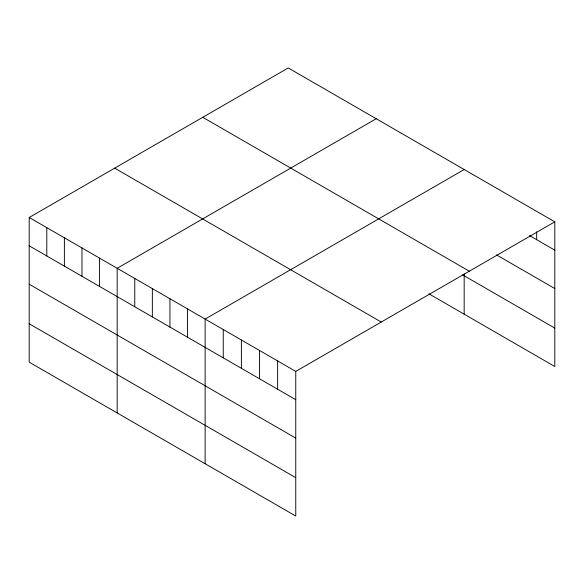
<?xml version="1.0" encoding="UTF-8"?>
<svg xmlns="http://www.w3.org/2000/svg" width="584" height="584" viewBox="0 0 584 584"><rect width="100%" height="100%" fill="white"/><g stroke="black" fill="none" stroke-linecap="round" stroke-linejoin="round"><path stroke-width="0.88" d="M29.2 217.496L295.76 371.395L295.76 516.052L29.2 362.16L29.2 217.496L288.24 67.948L554.8 221.84L554.8 366.504L428.984 293.861M376.206 118.734L117.165 268.282L117.165 412.946M464.171 169.521L205.13 319.076L205.13 463.733M295.76 371.395L554.8 221.84M529.579 235.6L554.8 250.156M496.48 254.879L554.8 288.554M202.757 117.296L469.317 271.195M462.637 274.896L554.8 328.106M114.683 168.148L381.243 322.047M29.2 245.813L295.76 399.711M29.2 284.211L295.76 438.109M29.2 323.762L295.76 477.661M536.674 231.731L536.674 239.696M464.171 273.984L464.171 314.177M277.634 360.934L277.634 389.251M259.508 350.466L259.508 378.782M241.382 340.005L241.382 368.322M223.256 329.537L223.256 357.853M187.537 308.914L187.537 337.231M169.944 298.76L169.944 327.077M152.351 288.598L152.351 316.915M134.758 278.444L134.758 306.761M99.572 258.128L99.572 286.445M81.979 247.974L81.979 276.29M64.386 237.812L64.386 266.129M46.793 227.658L46.793 255.974"/></g></svg>
